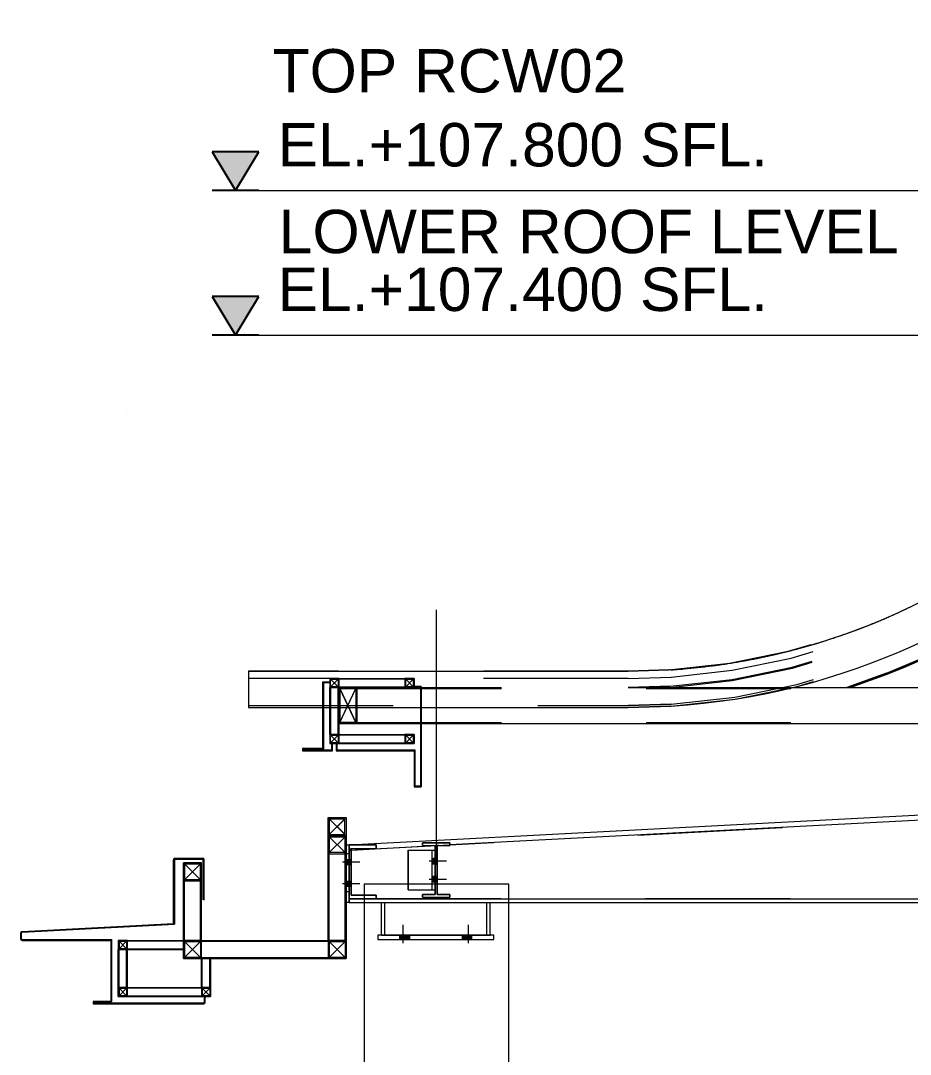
# Model space of a CAD drawing. Header units: millimetres. Extents: x 652937 to 1670132, y 1473552 to 2851037.
# Drawn here: x 663579.24 to 663581.699, y 1524558.998 to 1524561.858 of the extents above; entities that cross this region are included whole.
import ezdxf
from ezdxf.enums import TextEntityAlignment as Align

# ---------------------------------------------------------------- set-up
doc = ezdxf.new("R2010")
doc.units = ezdxf.units.MM
for name, pattern in [('Grid Line', [22.225, 12.7, -3.175, 3.175, -3.175]), ('XKITLINE00', [0]), ('XKITLINE02', [4, 2, -2])]:
    doc.linetypes.add(name, pattern=pattern)
for name, color, linetype, lineweight in [('A-230-M_FLOOR', 2, 'Continuous', 25), ('Bolt', 7, 'Continuous', 0), ('Part', 2, 'Continuous', 0), ('S-230-A-FLOOR', 2, 'Continuous', 9), ('Vertical Circulation', 7, 'Continuous', 9), ('Z-030-M_GRID', 1, 'Continuous', 9), ('Z-230-A_LEVEL', 1, 'Continuous', 9)]:
    doc.layers.add(name, color=color, linetype=linetype, lineweight=lineweight)
doc.layers.add('CVA044__', color=2, linetype='Continuous')
doc.layers.add('DIM', color=1, linetype='Continuous')
doc.styles.add('ANGSANA', font='angsana.shx', dxfattribs={"width": 0.9})
doc.styles.add('Arial', font='arial.ttf')

# ---------------------------------------------------------------- blocks, each defined once
blk = doc.blocks.new('LEV-SEC')
blk.add_hatch(color=1).paths.add_polyline_path([(-1.622, 2.668), (0, 0), (1.622, 2.668)])
at = {"color": 1}
for p, q in [((-1.622, 2.668), (0, 0)), ((1.622, 2.668), (-1.622, 2.668)), ((0, 0), (1.622, 2.668)), ((1.622, 0), (-1.622, 0))]:
    blk.add_line(p, q, dxfattribs=at)
at = {"color": 2, "style": 'ANGSANA'}
blk.add_attdef('ELEVATION', text='', height=2.4, dxfattribs=at).set_placement((2.913, 2.209), align=Align.BOTTOM_LEFT)
blk = doc.blocks.new('*A20251517')
at = {"layer": 'Part', "linetype": 'XKITLINE02', "lineweight": 0}
for p, q in [((652.534204, 26.818121), (647.284207, 26.818121)), ((647.284207, 26.818121), (647.284207, 26.718121)), ((653.122833, 26.837389), (653.111288, 26.837011)), ((652.534204, 26.718121), (647.284207, 26.718121)), ((652.534204, 26.718121), (653.129373, 26.737603))]:
    blk.add_line(p, q, dxfattribs=at)
at = {"layer": 'Part', "linetype": 'XKITLINE00', "lineweight": 0}
blk.add_line((653.111288, 26.837011), (652.534204, 26.818121), dxfattribs=at)
at = {"layer": 'Part', "linetype": 'XKITLINE02', "lineweight": 0}
for radius, start, end in [(9.099993, 273.749874, 356.249995), (8.999993, 292.061602, 293.748154), (8.999993, 288.384133, 290.047513), (8.999993, 284.706912, 286.335439), (8.999993, 281.029904, 282.60213), (8.999993, 277.35308, 278.822102), (8.999993, 273.749874, 274.901874)]:
    blk.add_arc((652.534225, 35.818114), radius, start, end, dxfattribs=at)
at = {"layer": 'Part', "linetype": 'XKITLINE00', "lineweight": 0}
for start, end in [(293.748154, 295.739362), (290.047513, 292.061602), (286.335439, 288.384133), (282.60213, 284.706912), (274.901874, 277.35308), (278.822102, 281.029904)]:
    blk.add_arc((652.534225, 35.818114), 8.999993, start, end, dxfattribs=at)
blk = doc.blocks.new('*A20261518')
at = {"layer": 'Part', "linetype": 'XKITLINE00', "lineweight": 0}
for p, q in [((647.284203, 26.818121), (652.534208, 26.818121)), ((647.284203, 26.818121), (647.284203, 26.318121)), ((653.099323, 26.83588), (652.534208, 26.818121)), ((647.284203, 26.318121), (652.534208, 26.318121)), ((652.534208, 26.318121), (653.130718, 26.336867))]:
    blk.add_line(p, q, dxfattribs=at)
at = {"layer": 'Part', "linetype": 'XKITLINE02', "lineweight": 0}
for p, q in [((647.284207, 26.818121), (647.284207, 26.318121)), ((652.534208, 26.818121), (652.534213, 26.818121)), ((652.534209, 26.818121), (653.099323, 26.83588)), ((653.099327, 26.83588), (652.534213, 26.818121)), ((652.534213, 26.818121), (653.099327, 26.83588)), ((647.284203, 26.343121), (652.534213, 26.343121)), ((652.534208, 26.318121), (652.534213, 26.318121)), ((653.129148, 26.361818), (652.534209, 26.343121)), ((652.534213, 26.343121), (653.129153, 26.361818)), ((653.130723, 26.336867), (652.534213, 26.318121))]:
    blk.add_line(p, q, dxfattribs=at)
at = {"layer": 'Part', "linetype": 'XKITLINE00', "lineweight": 0}
for radius in [9.000005, 9.500005]:
    blk.add_arc((652.534208, 35.818126), radius, 273.599995, 356.399881, dxfattribs=at)
at = {"layer": 'Part', "linetype": 'XKITLINE02', "lineweight": 0}
for centre, radius in [((652.534209, 35.818126), 9.000005), ((652.534213, 35.818126), 9.000005), ((652.534213, 35.818126), 9.000005), ((652.534209, 35.818126), 9.475005), ((652.534213, 35.818126), 9.475005), ((652.534213, 35.818126), 9.500005)]:
    blk.add_arc(centre, radius, 273.599995, 356.399881, dxfattribs=at)
blk = doc.blocks.new('*A20671558')
at = {"layer": 'Part', "linetype": 'XKITLINE02', "lineweight": 0}
for p, q in [((648.676025, 24.343026), (662.776018, 25.081973)), ((648.676026, 23.668126), (648.676025, 24.343026)), ((662.776018, 23.668126), (648.676025, 23.668126))]:
    blk.add_line(p, q, dxfattribs=at)
blk = doc.blocks.new('*A20681559')
at = {"layer": 'Part', "linetype": 'XKITLINE00', "lineweight": 0}
for p, q in [((648.676022, 23.618126), (648.676022, 23.668126)), ((648.676029, 23.618126), (648.676022, 23.618126)), ((648.676022, 23.618126), (662.776022, 23.618126)), ((649.050994, 23.668126), (662.776022, 23.668126))]:
    blk.add_line(p, q, dxfattribs=at)
at = {"layer": 'Part', "linetype": 'XKITLINE02', "lineweight": 0}
for p, q in [((648.676022, 23.668126), (649.050994, 23.668126)), ((648.676029, 23.668126), (648.676029, 23.618126))]:
    blk.add_line(p, q, dxfattribs=at)
blk = doc.blocks.new('*A20691560')
at = {"layer": 'Part', "linetype": 'XKITLINE00', "lineweight": 0}
for p, q in [((648.676022, 24.418126), (662.776022, 25.157076)), ((662.776022, 25.081973), (650.068044, 24.415976)), ((648.705994, 24.344594), (649.868044, 24.405495)), ((649.91826, 24.408126), (649.893044, 24.406805))]:
    blk.add_line(p, q, dxfattribs=at)
at = {"layer": 'Part', "linetype": 'XKITLINE02', "lineweight": 0}
for p, q in [((648.679948, 24.343229), (648.676022, 24.418126)), ((648.676029, 24.418126), (648.679954, 24.343229)), ((648.679948, 24.343229), (648.705994, 24.344594)), ((648.679954, 24.343229), (648.679948, 24.343229)), ((649.868044, 24.405495), (649.893044, 24.406805)), ((649.91826, 24.408126), (650.068044, 24.415976)), ((649.918267, 24.408126), (649.91826, 24.408126))]:
    blk.add_line(p, q, dxfattribs=at)
blk = doc.blocks.new('*A20701561')
at = {"layer": 'Part', "linetype": 'XKITLINE02', "lineweight": 0}
for p, q in [((648.784211, 26.593119), (648.784212, 26.593119)), ((648.784211, 26.593119), (648.784211, 26.318121)), ((648.784211, 26.593119), (654.7918, 26.593119)), ((648.784211, 26.577119), (648.784212, 26.577119)), ((648.784211, 26.577119), (662.259222, 26.577119)), ((648.784212, 26.593119), (648.784212, 26.093119)), ((648.784212, 26.109119), (648.784211, 26.109119)), ((648.784211, 26.109119), (662.259222, 26.109119))]:
    blk.add_line(p, q, dxfattribs=at)
at = {"layer": 'Part', "linetype": 'XKITLINE00', "lineweight": 0}
for p, q in [((654.7918, 26.593119), (662.259221, 26.593119)), ((648.784211, 26.318121), (648.784211, 26.093119)), ((648.784212, 26.093119), (648.784211, 26.093119)), ((648.784211, 26.093119), (662.259222, 26.093119))]:
    blk.add_line(p, q, dxfattribs=at)
blk = doc.blocks.new('*A20721563')
at = {"layer": 'Part', "linetype": 'XKITLINE02', "lineweight": 0}
for p, q in [((661.759201, 35.818117), (661.740998, 35.238875)), ((661.741, 35.238875), (661.759203, 35.818117)), ((661.759201, 35.818117), (661.759201, 33.560473)), ((661.759203, 35.818117), (661.759201, 35.818117)), ((661.759203, 35.818117), (661.759203, 32.746197)), ((661.756967, 35.23787), (661.759202, 35.308989)), ((661.759203, 35.308989), (661.756968, 35.23787)), ((661.759202, 35.308989), (661.759203, 35.308989)), ((661.759202, 32.793407), (661.561402, 32.243997)), ((661.561403, 32.243997), (661.759203, 32.793407)), ((661.759203, 32.793407), (661.759202, 32.793407)), ((661.759203, 32.746197), (661.576279, 32.238107)), ((656.108324, 26.790919), (655.558913, 26.593119)), ((655.558914, 26.593119), (656.108325, 26.790919)), ((656.114215, 26.776043), (655.606125, 26.593119)), ((653.113446, 26.611323), (652.534203, 26.593119)), ((652.534205, 26.593119), (653.113447, 26.611323)), ((652.534203, 26.593119), (654.791801, 26.593119)), ((653.043326, 26.593119), (653.11445, 26.595354)), ((653.043328, 26.593119), (653.043326, 26.593119)), ((653.114452, 26.595354), (653.043328, 26.593119))]:
    blk.add_line(p, q, dxfattribs=at)
at = {"layer": 'Part', "linetype": 'XKITLINE00', "lineweight": 0}
for p, q in [((661.759201, 33.560473), (661.759201, 32.746197)), ((661.576278, 32.238107), (661.759201, 32.746197)), ((661.759201, 32.746197), (661.759203, 32.746197)), ((655.606124, 26.593119), (656.114214, 26.776043)), ((654.791801, 26.593119), (655.606124, 26.593119)), ((655.606124, 26.593119), (655.606125, 26.593119))]:
    blk.add_line(p, q, dxfattribs=at)
at = {"layer": 'Part', "linetype": 'XKITLINE02', "lineweight": 0}
for centre, radius, start, end in [((652.534203, 35.818118), 9.224998, 273.600001, 356.399999), ((652.534205, 35.818118), 9.224998, 273.600001, 356.399999), ((652.534203, 35.818118), 9.240998, 273.600001, 356.399999), ((652.534205, 35.818118), 9.240998, 273.600001, 356.399999), ((652.534203, 35.818118), 9.708998, 291.600001, 338.399999), ((652.534205, 35.818118), 9.708998, 291.600001, 338.399999), ((652.534205, 35.818118), 9.724998, 291.600001, 338.399999)]:
    blk.add_arc(centre, radius, start, end, dxfattribs=at)
at = {"layer": 'Part', "linetype": 'XKITLINE00', "lineweight": 0}
blk.add_arc((652.534203, 35.818118), 9.724998, 291.600001, 338.399999, dxfattribs=at)
blk = doc.blocks.new('*A21151606')
at = {"layer": 'Part', "linetype": 'XKITLINE00', "lineweight": 0}
for p, q in [((646.636028, 22.443115), (646.636028, 22.843115)), ((646.636028, 22.843115), (646.761028, 22.843115)), ((646.761029, 22.843115), (646.761028, 22.843115)), ((646.761028, 22.843115), (646.761028, 22.443115)), ((646.761028, 22.443115), (646.636028, 22.443115)), ((646.761029, 22.443115), (646.761028, 22.443115))]:
    blk.add_line(p, q, dxfattribs=at)
at = {"layer": 'Part', "linetype": 'XKITLINE02', "lineweight": 0}
for p, q in [((646.636029, 22.443115), (646.636029, 22.843115)), ((646.646028, 22.443115), (646.646028, 22.843115)), ((646.646029, 22.443115), (646.646029, 22.843115)), ((646.751028, 22.443115), (646.751028, 22.843115)), ((646.751029, 22.843115), (646.751029, 22.443115)), ((646.761029, 22.443115), (646.761029, 22.843115))]:
    blk.add_line(p, q, dxfattribs=at)
blk = doc.blocks.new('*A21161607')
at = {"layer": 'Part', "linetype": 'XKITLINE00', "lineweight": 0}
for p, q in [((645.611029, 22.968115), (645.486028, 22.968115)), ((645.486028, 22.968115), (645.486028, 22.443115)), ((645.611028, 22.443115), (645.611028, 22.968115)), ((645.486028, 22.443115), (645.611029, 22.443115))]:
    blk.add_line(p, q, dxfattribs=at)
at = {"layer": 'Part', "linetype": 'XKITLINE02', "lineweight": 0}
for p, q in [((645.486029, 22.443115), (645.486029, 22.968115)), ((645.496028, 22.443115), (645.496028, 22.968115)), ((645.496029, 22.443115), (645.496029, 22.968115)), ((645.601028, 22.968115), (645.601028, 22.443115)), ((645.601029, 22.443115), (645.601029, 22.968115)), ((645.611029, 22.443115), (645.611029, 22.968115))]:
    blk.add_line(p, q, dxfattribs=at)
blk = doc.blocks.new('*A21171608')
at = {"layer": 'Part', "linetype": 'XKITLINE00', "lineweight": 0}
for p, q in [((645.486028, 23.093115), (646.386028, 23.093115)), ((645.486028, 23.093115), (645.486028, 22.968115)), ((646.386029, 23.093115), (646.386028, 23.093115)), ((646.386028, 23.093115), (646.386028, 22.968115)), ((645.486028, 22.968115), (646.386028, 22.968115)), ((646.386028, 22.968115), (646.386029, 22.968115))]:
    blk.add_line(p, q, dxfattribs=at)
at = {"layer": 'Part', "linetype": 'XKITLINE02', "lineweight": 0}
for p, q in [((646.386029, 23.083115), (645.486028, 23.083115)), ((645.486029, 23.093115), (645.486029, 22.968115)), ((646.386028, 23.093115), (646.386029, 23.093115)), ((646.386029, 23.083115), (646.386028, 23.083115)), ((646.386029, 22.968115), (646.386029, 23.093115)), ((645.486028, 22.978115), (646.386029, 22.978115)), ((646.386028, 22.978115), (646.386029, 22.978115)), ((646.386028, 22.968115), (646.386029, 22.968115))]:
    blk.add_line(p, q, dxfattribs=at)
blk = doc.blocks.new('*A21181609')
at = {"layer": 'Part', "linetype": 'XKITLINE00', "lineweight": 0}
for p, q in [((645.486028, 22.318115), (645.486028, 22.443115)), ((645.486028, 22.443115), (645.486029, 22.443115)), ((645.486028, 22.443115), (646.761029, 22.443115)), ((645.486029, 22.318115), (645.486028, 22.318115)), ((645.486028, 22.318115), (646.761029, 22.318115)), ((646.761028, 22.443115), (646.761028, 22.318115))]:
    blk.add_line(p, q, dxfattribs=at)
at = {"layer": 'Part', "linetype": 'XKITLINE02', "lineweight": 0}
for p, q in [((645.486028, 22.433115), (645.486029, 22.433115)), ((646.761029, 22.433115), (645.486028, 22.433115)), ((645.486029, 22.328115), (645.486028, 22.328115)), ((645.486028, 22.328115), (646.761029, 22.328115)), ((645.486029, 22.443115), (645.486029, 22.318115)), ((646.761029, 22.443115), (646.761029, 22.318115))]:
    blk.add_line(p, q, dxfattribs=at)
blk = doc.blocks.new('*A21191610')
at = {"layer": 'Part', "linetype": 'XKITLINE00', "lineweight": 0}
for p, q in [((646.63603, 24.168115), (646.386028, 24.168115)), ((646.386028, 24.168115), (646.386028, 23.093115)), ((646.636028, 23.093115), (646.636028, 24.168115)), ((646.386028, 23.093115), (646.63603, 23.093115))]:
    blk.add_line(p, q, dxfattribs=at)
at = {"layer": 'Part', "linetype": 'XKITLINE02', "lineweight": 0}
for p, q in [((646.38603, 23.093115), (646.38603, 24.168115)), ((646.402028, 23.093115), (646.402028, 24.168115)), ((646.402029, 23.093115), (646.402029, 24.168115)), ((646.620028, 24.168115), (646.620028, 23.093115)), ((646.620029, 23.093115), (646.620029, 24.168115)), ((646.63603, 23.093115), (646.63603, 24.168115))]:
    blk.add_line(p, q, dxfattribs=at)
blk = doc.blocks.new('*A21201611')
at = {"layer": 'Part', "linetype": 'XKITLINE02', "lineweight": 0}
for p, q in [((645.611034, 22.443115), (645.486029, 22.443115)), ((645.486029, 22.443115), (645.486029, 22.318115)), ((645.486029, 22.318115), (645.611029, 22.318115)), ((645.601029, 22.328115), (645.496029, 22.433115)), ((645.496029, 22.328115), (645.601029, 22.433115)), ((645.496034, 22.433115), (645.496029, 22.433115)), ((645.496029, 22.433115), (645.496029, 22.328115)), ((645.496029, 22.433115), (645.601029, 22.433115)), ((645.496034, 22.328115), (645.496029, 22.328115)), ((645.601029, 22.328115), (645.496029, 22.328115)), ((645.496034, 22.328115), (645.601034, 22.433115)), ((645.496034, 22.433115), (645.601034, 22.328115)), ((645.601034, 22.433115), (645.601029, 22.433115)), ((645.601029, 22.433115), (645.601029, 22.328115)), ((645.601034, 22.328115), (645.601029, 22.328115)), ((645.611029, 22.318115), (645.611029, 22.443115)), ((645.611034, 22.318115), (645.611029, 22.318115))]:
    blk.add_line(p, q, dxfattribs=at)
blk = doc.blocks.new('*A21211612')
at = {"layer": 'Part', "linetype": 'XKITLINE02', "lineweight": 0}
for p, q in [((646.761034, 22.443115), (646.636029, 22.443115)), ((646.636029, 22.443115), (646.636029, 22.318115)), ((646.636029, 22.318115), (646.761029, 22.318115)), ((646.751029, 22.328115), (646.646029, 22.433115)), ((646.646029, 22.328115), (646.751029, 22.433115)), ((646.646034, 22.433115), (646.646029, 22.433115)), ((646.646029, 22.433115), (646.646029, 22.328115)), ((646.646029, 22.433115), (646.751029, 22.433115)), ((646.646034, 22.328115), (646.646029, 22.328115)), ((646.751029, 22.328115), (646.646029, 22.328115)), ((646.646034, 22.328115), (646.751034, 22.433115)), ((646.646034, 22.433115), (646.751034, 22.328115)), ((646.751034, 22.433115), (646.751029, 22.433115)), ((646.751029, 22.433115), (646.751029, 22.328115)), ((646.751034, 22.328115), (646.751029, 22.328115)), ((646.761029, 22.318115), (646.761029, 22.443115)), ((646.761034, 22.318115), (646.761029, 22.318115))]:
    blk.add_line(p, q, dxfattribs=at)
blk = doc.blocks.new('*A21221613')
at = {"layer": 'Part', "linetype": 'XKITLINE02', "lineweight": 0}
for p, q in [((646.636034, 24.168115), (646.38603, 24.168115)), ((646.38603, 24.168115), (646.38603, 23.918115)), ((646.63603, 23.918115), (646.63603, 24.168115)), ((646.62003, 23.934115), (646.40203, 24.152115)), ((646.40203, 23.934115), (646.62003, 24.152115)), ((646.402034, 24.152115), (646.40203, 24.152115)), ((646.40203, 24.152115), (646.40203, 23.934115)), ((646.40203, 24.152115), (646.62003, 24.152115)), ((646.402034, 23.934115), (646.620034, 24.152115)), ((646.402034, 24.152115), (646.620034, 23.934115)), ((646.620034, 24.152115), (646.62003, 24.152115)), ((646.62003, 24.152115), (646.62003, 23.934115)), ((646.38603, 23.918115), (646.63603, 23.918115)), ((646.402034, 23.934115), (646.40203, 23.934115)), ((646.62003, 23.934115), (646.40203, 23.934115)), ((646.620034, 23.934115), (646.62003, 23.934115)), ((646.636034, 23.918115), (646.63603, 23.918115))]:
    blk.add_line(p, q, dxfattribs=at)
blk = doc.blocks.new('*A21231614')
at = {"layer": 'Part', "linetype": 'XKITLINE02', "lineweight": 0}
for p, q in [((646.636034, 23.093115), (646.38603, 23.093115)), ((646.38603, 23.093115), (646.38603, 22.843115)), ((646.62003, 22.859115), (646.40203, 23.077115)), ((646.40203, 22.859115), (646.62003, 23.077115)), ((646.402034, 23.077115), (646.40203, 23.077115)), ((646.40203, 23.077115), (646.40203, 22.859115)), ((646.40203, 23.077115), (646.62003, 23.077115)), ((646.402034, 22.859115), (646.620034, 23.077115)), ((646.402034, 23.077115), (646.620034, 22.859115)), ((646.620034, 23.077115), (646.62003, 23.077115)), ((646.62003, 23.077115), (646.62003, 22.859115)), ((646.63603, 22.843115), (646.63603, 23.093115)), ((646.38603, 22.843115), (646.63603, 22.843115)), ((646.402034, 22.859115), (646.40203, 22.859115)), ((646.62003, 22.859115), (646.40203, 22.859115)), ((646.620034, 22.859115), (646.62003, 22.859115)), ((646.636034, 22.843115), (646.63603, 22.843115))]:
    blk.add_line(p, q, dxfattribs=at)
blk = doc.blocks.new('*A21241615')
at = {"layer": 'Part', "linetype": 'XKITLINE02', "lineweight": 0}
for p, q in [((645.611034, 23.093115), (645.486029, 23.093115)), ((645.486029, 23.093115), (645.486029, 22.968115)), ((645.601029, 22.978115), (645.496029, 23.083115)), ((645.496029, 22.978115), (645.601029, 23.083115)), ((645.496034, 23.083115), (645.496029, 23.083115)), ((645.496029, 23.083115), (645.496029, 22.978115)), ((645.496029, 23.083115), (645.601029, 23.083115)), ((645.496034, 22.978115), (645.601034, 23.083115)), ((645.496034, 23.083115), (645.601034, 22.978115)), ((645.601034, 23.083115), (645.601029, 23.083115)), ((645.601029, 23.083115), (645.601029, 22.978115)), ((645.611029, 22.968115), (645.611029, 23.093115)), ((645.486029, 22.968115), (645.611029, 22.968115)), ((645.496034, 22.978115), (645.496029, 22.978115)), ((645.601029, 22.978115), (645.496029, 22.978115)), ((645.601034, 22.978115), (645.601029, 22.978115)), ((645.611034, 22.968115), (645.611029, 22.968115))]:
    blk.add_line(p, q, dxfattribs=at)
blk = doc.blocks.new('*A21251616')
at = {"layer": 'Part', "linetype": 'XKITLINE02', "lineweight": 0}
for p, q in [((648.409219, 26.668119), (648.309211, 26.668119)), ((648.309211, 26.668119), (648.309211, 26.318121)), ((648.409211, 26.655619), (648.321711, 26.655619)), ((648.321711, 26.655619), (648.321711, 26.318121)), ((648.409211, 26.668119), (648.409211, 26.655619)), ((648.409211, 26.655619), (648.409219, 26.655619))]:
    blk.add_line(p, q, dxfattribs=at)
at = {"layer": 'Part', "linetype": 'XKITLINE00', "lineweight": 0}
for p, q in [((648.309211, 26.318121), (648.309211, 25.748121)), ((648.321711, 26.318121), (648.321711, 25.735621)), ((648.309219, 25.748121), (648.031711, 25.748121)), ((648.031711, 25.748121), (648.031711, 25.718121)), ((648.434211, 25.818119), (648.446719, 25.818119)), ((648.434211, 25.818119), (648.434211, 25.730621)), ((648.446711, 25.718121), (648.446711, 25.818119)), ((648.031711, 25.718121), (648.446719, 25.718121)), ((648.321711, 25.735621), (648.044211, 25.735621)), ((648.044211, 25.735621), (648.044211, 25.730621)), ((648.044211, 25.730621), (648.044219, 25.730621)), ((648.044211, 25.730621), (648.434219, 25.730621)), ((648.321711, 25.735621), (648.321719, 25.735621))]:
    blk.add_line(p, q, dxfattribs=at)
blk = doc.blocks.new('*A21261617')
at = {"layer": 'Part', "linetype": 'XKITLINE02', "lineweight": 0}
for p, q in [((649.674219, 26.608119), (649.574211, 26.608119)), ((649.574211, 26.608119), (649.574211, 26.595619)), ((649.674211, 26.608119), (649.674211, 26.318121)), ((649.661711, 26.595619), (649.574211, 26.595619)), ((649.661711, 26.595619), (649.661711, 26.318121)), ((649.661719, 26.595619), (649.661711, 26.595619))]:
    blk.add_line(p, q, dxfattribs=at)
at = {"layer": 'Part', "linetype": 'XKITLINE00', "lineweight": 0}
for p, q in [((649.661711, 26.318121), (649.661711, 25.230621)), ((649.674211, 26.318121), (649.674211, 25.218121)), ((648.496711, 25.818119), (648.496711, 25.718121)), ((648.496711, 25.818119), (648.509219, 25.818119)), ((648.509211, 25.818119), (648.509211, 25.730621)), ((648.496711, 25.718121), (649.574219, 25.718121)), ((648.509211, 25.730621), (648.509219, 25.730621)), ((648.509211, 25.730621), (649.586719, 25.730621)), ((649.574211, 25.718121), (649.574211, 25.218121)), ((649.586711, 25.730621), (649.586711, 25.230621)), ((649.574211, 25.218121), (649.674219, 25.218121)), ((649.586711, 25.230621), (649.586719, 25.230621)), ((649.586711, 25.230621), (649.661719, 25.230621))]:
    blk.add_line(p, q, dxfattribs=at)
blk = doc.blocks.new('*A21271618')
at = {"layer": 'Part', "linetype": 'XKITLINE02', "lineweight": 0}
for p, q in [((648.409219, 26.718119), (648.409211, 26.718119)), ((648.534219, 26.718119), (648.409211, 26.718119)), ((648.409211, 26.718119), (648.409211, 26.593119)), ((648.524211, 26.603119), (648.419211, 26.708119)), ((648.419211, 26.603119), (648.524211, 26.708119)), ((648.419219, 26.708119), (648.419211, 26.708119)), ((648.419211, 26.603119), (648.419211, 26.708119)), ((648.419211, 26.708119), (648.524211, 26.708119)), ((648.419219, 26.603119), (648.419211, 26.603119)), ((648.524211, 26.603119), (648.419211, 26.603119)), ((648.419219, 26.603119), (648.524219, 26.708119)), ((648.419219, 26.708119), (648.524219, 26.603119)), ((648.524219, 26.708119), (648.524211, 26.708119)), ((648.524211, 26.708119), (648.524211, 26.603119)), ((648.524219, 26.603119), (648.524211, 26.603119)), ((648.534211, 26.718119), (648.534211, 26.593119)), ((648.409211, 26.593119), (648.534219, 26.593119))]:
    blk.add_line(p, q, dxfattribs=at)
blk = doc.blocks.new('*A21281619')
at = {"layer": 'Part', "linetype": 'XKITLINE02', "lineweight": 0}
for p, q in [((648.534219, 26.593119), (648.534211, 26.593119)), ((648.784219, 26.593119), (648.534211, 26.593119)), ((648.534211, 26.593119), (648.534211, 26.318121)), ((648.550211, 26.577119), (648.670855, 26.318121)), ((648.550219, 26.577119), (648.550211, 26.577119)), ((648.550211, 26.577119), (648.550211, 26.318121)), ((648.550211, 26.577119), (648.768211, 26.577119)), ((648.550219, 26.109119), (648.768219, 26.577119)), ((648.768219, 26.109119), (648.550219, 26.577119)), ((648.647566, 26.318121), (648.768211, 26.577119)), ((648.768219, 26.577119), (648.768211, 26.577119)), ((648.768211, 26.577119), (648.768211, 26.318121)), ((648.784211, 26.593119), (648.784211, 26.318121))]:
    blk.add_line(p, q, dxfattribs=at)
at = {"layer": 'Part', "linetype": 'XKITLINE00', "lineweight": 0}
for p, q in [((648.534211, 26.318121), (648.534211, 26.093119)), ((648.550211, 26.109119), (648.647566, 26.318121)), ((648.550211, 26.318121), (648.550211, 26.109119)), ((648.670855, 26.318121), (648.768211, 26.109119)), ((648.768211, 26.318121), (648.768211, 26.109119)), ((648.784211, 26.318121), (648.784211, 26.093119)), ((648.534211, 26.093119), (648.784219, 26.093119)), ((648.550219, 26.109119), (648.550211, 26.109119)), ((648.768211, 26.109119), (648.550211, 26.109119)), ((648.768219, 26.109119), (648.768211, 26.109119))]:
    blk.add_line(p, q, dxfattribs=at)
blk = doc.blocks.new('*A21291620')
at = {"layer": 'Part', "linetype": 'XKITLINE00', "lineweight": 0}
for p, q in [((648.675994, 23.668126), (648.675994, 24.418126)), ((648.676022, 24.418126), (648.675994, 24.418126)), ((648.675994, 24.418126), (649.050994, 24.418126)), ((648.705994, 24.368126), (648.706022, 24.368126)), ((648.705994, 23.718126), (648.705994, 24.368126)), ((648.705994, 24.368126), (649.050994, 24.368126)), ((649.050994, 24.418126), (649.051022, 24.418126)), ((649.050994, 24.368126), (649.050994, 24.418126)), ((649.050994, 24.368126), (649.051022, 24.368126)), ((649.050994, 23.668126), (648.675994, 23.668126)), ((648.706022, 23.718126), (648.705994, 23.718126)), ((648.705994, 23.718126), (649.050994, 23.718126)), ((649.050994, 23.718126), (649.051022, 23.718126)), ((649.050994, 23.668126), (649.050994, 23.718126)), ((649.051022, 23.668126), (649.050994, 23.668126))]:
    blk.add_line(p, q, dxfattribs=at)
at = {"layer": 'Part', "linetype": 'XKITLINE02', "lineweight": 0}
for p, q in [((648.676022, 24.418126), (648.676022, 23.668126)), ((648.706022, 24.368126), (648.706022, 23.718126)), ((649.051022, 24.418126), (649.051022, 24.368126)), ((649.051022, 23.668126), (649.050994, 23.668126)), ((649.051022, 23.718126), (649.051022, 23.668126))]:
    blk.add_line(p, q, dxfattribs=at)
blk = doc.blocks.new('*A21301621')
at = {"layer": 'Part', "linetype": 'XKITLINE00', "lineweight": 0}
for p, q in [((649.693044, 24.443126), (649.693044, 24.408126)), ((649.693075, 24.443126), (649.693044, 24.443126)), ((649.693044, 24.443126), (650.068044, 24.443126)), ((649.693044, 24.408126), (649.693075, 24.408126)), ((649.693044, 24.408126), (649.868044, 24.408126)), ((649.868044, 24.408126), (649.868075, 24.408126)), ((649.868044, 24.408126), (649.868044, 23.728126)), ((649.893044, 24.408126), (649.893075, 24.408126)), ((649.893044, 23.728126), (649.893044, 24.408126)), ((649.893044, 24.408126), (650.068044, 24.408126)), ((650.068044, 24.443126), (650.068075, 24.443126)), ((650.068044, 24.408126), (650.068044, 24.443126)), ((650.068044, 24.408126), (650.068075, 24.408126)), ((649.693075, 23.728126), (649.693044, 23.728126)), ((649.693044, 23.728126), (649.868044, 23.728126)), ((649.693044, 23.728126), (649.693044, 23.693126)), ((649.693044, 23.693126), (649.693075, 23.693126)), ((649.693044, 23.693126), (650.068044, 23.693126)), ((649.868044, 23.728126), (649.868075, 23.728126)), ((649.893075, 23.728126), (649.893044, 23.728126)), ((649.893044, 23.728126), (650.068044, 23.728126)), ((650.068044, 23.728126), (650.068075, 23.728126)), ((650.068044, 23.693126), (650.068044, 23.728126)), ((650.068044, 23.693126), (650.068075, 23.693126))]:
    blk.add_line(p, q, dxfattribs=at)
at = {"layer": 'Part', "linetype": 'XKITLINE02', "lineweight": 0}
for p, q in [((649.693075, 24.408126), (649.693075, 24.443126)), ((649.868075, 23.728126), (649.868075, 24.408126)), ((649.893075, 24.408126), (649.893075, 23.728126)), ((650.068075, 24.443126), (650.068075, 24.408126)), ((649.693075, 23.693126), (649.693075, 23.728126)), ((650.068075, 23.728126), (650.068075, 23.693126))]:
    blk.add_line(p, q, dxfattribs=at)
blk = doc.blocks.new('*A21311622')
at = {"layer": 'Part', "linetype": 'XKITLINE00', "lineweight": 0}
for p, q in [((648.409219, 25.943119), (648.409211, 25.943119)), ((648.534219, 25.943119), (648.409211, 25.943119)), ((648.409211, 25.943119), (648.409211, 25.818119)), ((648.524211, 25.828119), (648.419211, 25.933119)), ((648.419211, 25.828119), (648.524211, 25.933119)), ((648.419219, 25.933119), (648.419211, 25.933119)), ((648.419211, 25.828119), (648.419211, 25.933119)), ((648.419211, 25.933119), (648.524211, 25.933119)), ((648.524219, 25.933119), (648.524211, 25.933119)), ((648.524211, 25.933119), (648.524211, 25.828119)), ((648.534211, 25.943119), (648.534211, 25.818119)), ((648.409211, 25.818119), (648.534219, 25.818119)), ((648.419219, 25.828119), (648.419211, 25.828119)), ((648.524211, 25.828119), (648.419211, 25.828119)), ((648.524219, 25.828119), (648.524211, 25.828119))]:
    blk.add_line(p, q, dxfattribs=at)
at = {"layer": 'Part', "linetype": 'XKITLINE02', "lineweight": 0}
for p, q in [((648.419219, 25.828119), (648.524219, 25.933119)), ((648.419219, 25.933119), (648.524219, 25.828119))]:
    blk.add_line(p, q, dxfattribs=at)
blk = doc.blocks.new('*A21321623')
at = {"layer": 'Part', "linetype": 'XKITLINE00', "lineweight": 0}
for p, q in [((649.449219, 25.943119), (649.449211, 25.943119)), ((649.574219, 25.943119), (649.449211, 25.943119)), ((649.449211, 25.943119), (649.449211, 25.818119)), ((649.564211, 25.828119), (649.459211, 25.933119)), ((649.459211, 25.828119), (649.564211, 25.933119)), ((649.459219, 25.933119), (649.459211, 25.933119)), ((649.459211, 25.828119), (649.459211, 25.933119)), ((649.459211, 25.933119), (649.564211, 25.933119)), ((649.564219, 25.933119), (649.564211, 25.933119)), ((649.564211, 25.933119), (649.564211, 25.828119)), ((649.574211, 25.943119), (649.574211, 25.818119)), ((649.449211, 25.818119), (649.574219, 25.818119)), ((649.459219, 25.828119), (649.459211, 25.828119)), ((649.564211, 25.828119), (649.459211, 25.828119)), ((649.564219, 25.828119), (649.564211, 25.828119))]:
    blk.add_line(p, q, dxfattribs=at)
at = {"layer": 'Part', "linetype": 'XKITLINE02', "lineweight": 0}
for p, q in [((649.459219, 25.828119), (649.564219, 25.933119)), ((649.459219, 25.933119), (649.564219, 25.828119))]:
    blk.add_line(p, q, dxfattribs=at)
blk = doc.blocks.new('*A21331624')
at = {"layer": 'Part', "linetype": 'XKITLINE02', "lineweight": 0}
for p, q in [((649.449219, 26.718119), (649.449211, 26.718119)), ((649.574219, 26.718119), (649.449211, 26.718119)), ((649.449211, 26.718119), (649.449211, 26.593119)), ((649.564211, 26.603119), (649.459211, 26.708119)), ((649.459211, 26.603119), (649.564211, 26.708119)), ((649.459219, 26.708119), (649.459211, 26.708119)), ((649.459211, 26.603119), (649.459211, 26.708119)), ((649.459211, 26.708119), (649.564211, 26.708119)), ((649.459219, 26.603119), (649.459211, 26.603119)), ((649.564211, 26.603119), (649.459211, 26.603119)), ((649.459219, 26.603119), (649.564219, 26.708119)), ((649.459219, 26.708119), (649.564219, 26.603119)), ((649.564219, 26.708119), (649.564211, 26.708119)), ((649.564211, 26.708119), (649.564211, 26.603119)), ((649.564219, 26.603119), (649.564211, 26.603119)), ((649.574211, 26.718119), (649.574211, 26.593119)), ((649.449211, 26.593119), (649.574219, 26.593119))]:
    blk.add_line(p, q, dxfattribs=at)
blk = doc.blocks.new('*A21341625')
at = {"layer": 'Part', "linetype": 'XKITLINE00', "lineweight": 0}
for p, q in [((646.386028, 22.843115), (646.386028, 23.093115)), ((646.386028, 23.093115), (646.38603, 23.093115)), ((646.386028, 23.093115), (648.63603, 23.093115)), ((648.636028, 23.093115), (648.636028, 22.843115)), ((646.38603, 22.843115), (646.386028, 22.843115)), ((646.386028, 22.843115), (648.63603, 22.843115))]:
    blk.add_line(p, q, dxfattribs=at)
at = {"layer": 'Part', "linetype": 'XKITLINE02', "lineweight": 0}
for p, q in [((646.386028, 23.077115), (646.386029, 23.077115)), ((648.636029, 23.077115), (646.386028, 23.077115)), ((646.38603, 23.093115), (646.38603, 22.843115)), ((648.63603, 23.093115), (648.63603, 22.843115)), ((646.386029, 22.859115), (646.386028, 22.859115)), ((646.386028, 22.859115), (648.636029, 22.859115))]:
    blk.add_line(p, q, dxfattribs=at)
blk = doc.blocks.new('*A21351626')
at = {"layer": 'Part', "linetype": 'XKITLINE00', "lineweight": 0}
for p, q in [((648.386028, 24.543115), (648.386028, 23.093115)), ((648.636028, 24.543115), (648.636028, 24.418126)), ((648.636028, 23.618126), (648.636028, 23.093115)), ((648.386028, 23.093115), (648.63603, 23.093115))]:
    blk.add_line(p, q, dxfattribs=at)
at = {"layer": 'Part', "linetype": 'XKITLINE02', "lineweight": 0}
for p, q in [((648.63603, 24.543115), (648.386028, 24.543115)), ((648.38603, 23.093115), (648.38603, 24.543115)), ((648.402028, 23.093115), (648.402028, 24.543115)), ((648.402029, 23.093115), (648.402029, 24.543115)), ((648.620028, 24.543115), (648.620028, 23.093115)), ((648.620029, 23.093115), (648.620029, 24.543115)), ((648.63603, 23.093115), (648.63603, 24.543115)), ((648.636028, 24.418126), (648.636028, 23.618126))]:
    blk.add_line(p, q, dxfattribs=at)
blk = doc.blocks.new('*A21361627')
at = {"layer": 'Bolt', "linetype": 'XKITLINE02', "lineweight": 0}
for p, q in [((648.58643, 24.180575), (648.82603, 24.180575)), ((648.62603, 24.215575), (648.67603, 24.215575)), ((648.67603, 24.215575), (648.70603, 24.215575)), ((648.62603, 24.145575), (648.67603, 24.145575)), ((648.67603, 24.145575), (648.70603, 24.145575)), ((648.62603, 23.915575), (648.67603, 23.915575)), ((648.67603, 23.915575), (648.70603, 23.915575)), ((648.58643, 23.880575), (648.82603, 23.880575)), ((648.62603, 23.845575), (648.67603, 23.845575)), ((648.67603, 23.845575), (648.70603, 23.845575))]:
    blk.add_line(p, q, dxfattribs=at)
blk = doc.blocks.new('*A21371628')
at = {"layer": 'Bolt'}
for points in [[(649.823, 24.231), (649.868, 24.231), (649.868, 24.156), (649.823, 24.156)], [(649.868, 24.231), (649.893, 24.231), (649.893, 24.156), (649.868, 24.156)], [(649.823, 23.981), (649.868, 23.981), (649.868, 23.906), (649.823, 23.906)], [(649.868, 23.981), (649.893, 23.981), (649.893, 23.906), (649.868, 23.906)]]:
    blk.add_hatch(color=256, dxfattribs=at).paths.add_polyline_path(points, flags=17)
at = {"layer": 'Bolt', "linetype": 'XKITLINE00', "lineweight": 0}
for p, q in [((649.783, 24.193), (650.023, 24.193)), ((649.823, 24.231), (649.868, 24.231)), ((649.868, 24.231), (649.893, 24.231)), ((649.823, 24.156), (649.868, 24.156)), ((649.868, 24.156), (649.893, 24.156)), ((649.783, 23.943), (650.023, 23.943)), ((649.823, 23.981), (649.868, 23.981)), ((649.823, 23.906), (649.868, 23.906)), ((649.868, 23.981), (649.893, 23.981)), ((649.868, 23.906), (649.893, 23.906))]:
    blk.add_line(p, q, dxfattribs=at)
blk = doc.blocks.new('*A21381629')
at = {"layer": 'Bolt'}
for points in [[(648.626, 24.216), (648.676, 24.216), (648.676, 24.146), (648.626, 24.146)], [(648.676, 24.216), (648.706, 24.216), (648.706, 24.146), (648.676, 24.146)], [(648.626, 23.916), (648.676, 23.916), (648.676, 23.846), (648.626, 23.846)], [(648.676, 23.916), (648.706, 23.916), (648.706, 23.846), (648.676, 23.846)]]:
    blk.add_hatch(color=256, dxfattribs=at).paths.add_polyline_path(points, flags=17)
at = {"layer": 'Bolt', "linetype": 'XKITLINE00', "lineweight": 0}
for p, q in [((648.586, 24.181), (648.826, 24.181)), ((648.626, 24.216), (648.676, 24.216)), ((648.676, 24.216), (648.706, 24.216)), ((648.626, 24.146), (648.676, 24.146)), ((648.676, 24.146), (648.706, 24.146)), ((648.626, 23.916), (648.676, 23.916)), ((648.676, 23.916), (648.706, 23.916)), ((648.586, 23.881), (648.826, 23.881)), ((648.626, 23.846), (648.676, 23.846)), ((648.676, 23.846), (648.706, 23.846))]:
    blk.add_line(p, q, dxfattribs=at)
blk = doc.blocks.new('*A21391630')
at = {"layer": 'Part', "linetype": 'XKITLINE00', "lineweight": 0}
for p, q in [((648.626022, 24.418126), (648.676022, 24.418126)), ((648.626022, 24.418126), (648.626022, 24.293023)), ((648.67602, 24.293023), (648.62602, 24.293023)), ((648.62602, 23.768126), (648.62602, 24.293023)), ((648.67602, 23.768126), (648.62602, 23.768126)), ((648.626022, 23.618126), (648.626022, 23.768126)), ((648.676022, 23.618126), (648.626022, 23.618126)), ((648.676022, 23.668126), (648.676022, 23.618126)), ((648.676022, 23.618126), (648.676029, 23.618126))]:
    blk.add_line(p, q, dxfattribs=at)
at = {"layer": 'Part', "linetype": 'XKITLINE02', "lineweight": 0}
for p, q in [((648.626029, 24.293023), (648.626029, 24.418126)), ((648.676029, 24.418126), (648.676022, 24.418126)), ((648.676022, 24.418126), (648.676022, 24.293023)), ((648.676022, 24.418126), (648.676029, 24.418126)), ((648.676029, 24.293023), (648.676029, 24.418126)), ((648.626031, 23.768126), (648.626031, 24.293023)), ((648.67602, 24.293023), (648.67602, 23.768126)), ((648.676022, 24.293023), (648.67602, 24.293023)), ((648.67602, 24.293023), (648.676031, 24.293023)), ((648.67602, 24.293023), (648.676029, 24.293023)), ((648.67602, 24.293023), (648.676022, 24.293023)), ((648.676031, 24.293023), (648.676029, 24.293023)), ((648.676031, 23.768126), (648.676031, 24.293023)), ((648.626029, 23.618126), (648.626029, 23.768126)), ((648.67602, 23.768126), (648.676022, 23.768126)), ((648.67602, 23.768126), (648.676022, 23.768126)), ((648.67602, 23.768126), (648.676029, 23.768126)), ((648.67602, 23.768126), (648.676031, 23.768126)), ((648.676022, 23.768126), (648.676022, 23.668126)), ((648.676029, 23.618126), (648.676029, 23.768126)), ((648.676029, 23.768126), (648.676031, 23.768126)), ((648.676022, 23.618126), (648.676029, 23.618126))]:
    blk.add_line(p, q, dxfattribs=at)
blk = doc.blocks.new('*A21401631')
at = {"layer": 'Bolt'}
for points in [[(649.474, 23.168), (649.474, 23.108), (649.379, 23.108), (649.379, 23.168)], [(649.474, 23.168), (649.474, 23.108), (649.379, 23.108), (649.379, 23.168)], [(650.374, 23.168), (650.374, 23.108), (650.279, 23.108), (650.279, 23.168)], [(650.374, 23.168), (650.374, 23.108), (650.279, 23.108), (650.279, 23.168)]]:
    blk.add_hatch(color=256, dxfattribs=at).paths.add_polyline_path(points, flags=17)
at = {"layer": 'Bolt', "linetype": 'XKITLINE00', "lineweight": 0}
for p, q in [((649.379, 23.108), (649.379, 23.168)), ((649.379, 23.108), (649.379, 23.168)), ((649.426, 23.055), (649.426, 23.308)), ((649.426, 23.055), (649.426, 23.308)), ((649.474, 23.108), (649.474, 23.168)), ((649.474, 23.108), (649.474, 23.168)), ((650.279, 23.108), (650.279, 23.168)), ((650.279, 23.108), (650.279, 23.168)), ((650.326, 23.055), (650.326, 23.308)), ((650.326, 23.055), (650.326, 23.308)), ((650.374, 23.108), (650.374, 23.168)), ((650.374, 23.108), (650.374, 23.168))]:
    blk.add_line(p, q, dxfattribs=at)
blk = doc.blocks.new('*A21411632')
at = {"layer": 'Bolt'}
for points in [[(649.441, 23.108), (649.441, 23.168), (649.511, 23.168), (649.511, 23.108)], [(649.441, 23.108), (649.441, 23.168), (649.511, 23.168), (649.511, 23.108)], [(650.241, 23.108), (650.241, 23.168), (650.311, 23.168), (650.311, 23.108)], [(650.241, 23.108), (650.241, 23.168), (650.311, 23.168), (650.311, 23.108)]]:
    blk.add_hatch(color=256, dxfattribs=at).paths.add_polyline_path(points, flags=17)
at = {"layer": 'Bolt', "linetype": 'XKITLINE00', "lineweight": 0}
for p, q in [((649.441, 23.168), (649.441, 23.108)), ((649.441, 23.168), (649.441, 23.108)), ((649.476, 23.168), (649.476, 23.108)), ((649.476, 23.168), (649.476, 23.108)), ((649.511, 23.168), (649.511, 23.108)), ((649.511, 23.168), (649.511, 23.108)), ((650.241, 23.168), (650.241, 23.108)), ((650.241, 23.168), (650.241, 23.108)), ((650.276, 23.168), (650.276, 23.108)), ((650.276, 23.168), (650.276, 23.108)), ((650.311, 23.168), (650.311, 23.108)), ((650.311, 23.168), (650.311, 23.108))]:
    blk.add_line(p, q, dxfattribs=at)
blk = doc.blocks.new('*A21421633')
at = {"layer": 'Part', "linetype": 'XKITLINE00', "lineweight": 0}
for p, q in [((649.493075, 24.343126), (649.868073, 24.343126)), ((649.493075, 23.793126), (649.493075, 24.343126)), ((649.823073, 23.793126), (649.823073, 24.343126)), ((649.493075, 23.793126), (649.868073, 23.793126))]:
    blk.add_line(p, q, dxfattribs=at)
at = {"layer": 'Part', "linetype": 'XKITLINE02', "lineweight": 0}
for p, q in [((649.493075, 24.343126), (649.493075, 23.793126)), ((649.823075, 23.793126), (649.823075, 24.343126)), ((649.868073, 24.343126), (649.868075, 24.343126)), ((649.868075, 24.343126), (649.868073, 24.343126)), ((649.868073, 24.343126), (649.868073, 23.793126)), ((649.868075, 23.793126), (649.868075, 24.343126)), ((649.868073, 23.793126), (649.868075, 23.793126)), ((649.868073, 23.793126), (649.868075, 23.793126))]:
    blk.add_line(p, q, dxfattribs=at)
blk = doc.blocks.new('*A21431634')
at = {"layer": 'Part', "linetype": 'XKITLINE02', "lineweight": 0}
for p, q in [((649.493076, 23.793126), (649.493076, 24.343126)), ((649.493076, 24.343126), (649.868078, 24.343126)), ((649.493076, 23.793126), (649.493076, 24.343126)), ((649.823076, 23.793126), (649.823076, 24.343126)), ((649.823078, 23.793126), (649.823078, 24.343126)), ((649.868076, 23.793126), (649.868076, 24.343126)), ((649.868078, 24.343126), (649.868078, 23.793126)), ((649.493076, 23.793126), (649.868078, 23.793126))]:
    blk.add_line(p, q, dxfattribs=at)
blk = doc.blocks.new('*A21441635')
at = {"layer": 'Part', "linetype": 'XKITLINE00', "lineweight": 0}
for p, q in [((649.125587, 23.168115), (649.125587, 23.617965)), ((649.125592, 23.617965), (649.125587, 23.617965)), ((649.125587, 23.617965), (650.625587, 23.617965)), ((649.170587, 23.168115), (649.170587, 23.617965)), ((650.580587, 23.168115), (650.580587, 23.617965)), ((650.625587, 23.617965), (650.625592, 23.617965)), ((650.625587, 23.168115), (650.625587, 23.617965))]:
    blk.add_line(p, q, dxfattribs=at)
at = {"layer": 'Part', "linetype": 'XKITLINE02', "lineweight": 0}
for p, q in [((649.125592, 23.167965), (649.125592, 23.617965)), ((649.17059, 23.167965), (649.17059, 23.617965)), ((649.17059, 23.167965), (649.17059, 23.617965)), ((649.170592, 23.167965), (649.170592, 23.617965)), ((650.58059, 23.167965), (650.58059, 23.617965)), ((650.58059, 23.167965), (650.58059, 23.617965)), ((650.580592, 23.167965), (650.580592, 23.617965)), ((650.625592, 23.167965), (650.625592, 23.617965)), ((649.125587, 23.167965), (649.125587, 23.168115)), ((649.125592, 23.167965), (649.125587, 23.167965)), ((649.125587, 23.167965), (650.625592, 23.167965)), ((649.170587, 23.167965), (649.170587, 23.168115)), ((650.580587, 23.167965), (650.580587, 23.168115)), ((650.625587, 23.167965), (650.625587, 23.168115))]:
    blk.add_line(p, q, dxfattribs=at)
blk = doc.blocks.new('*A21451636')
at = {"layer": 'Part', "linetype": 'XKITLINE00', "lineweight": 0}
for p, q in [((650.676046, 23.168115), (649.07604, 23.168115)), ((649.07604, 23.168115), (649.07604, 23.108115)), ((650.67604, 23.108115), (650.67604, 23.168115)), ((649.07604, 23.108115), (650.676046, 23.108115))]:
    blk.add_line(p, q, dxfattribs=at)
at = {"layer": 'Part', "linetype": 'XKITLINE02', "lineweight": 0}
for p, q in [((649.076046, 23.168115), (649.076046, 23.108115)), ((650.676046, 23.108115), (650.676046, 23.168115))]:
    blk.add_line(p, q, dxfattribs=at)
blk = doc.blocks.new('*A21461637')
at = {"layer": 'Part', "linetype": 'XKITLINE02', "lineweight": 0}
for p, q in [((648.409212, 26.593119), (648.409211, 26.593119)), ((648.409211, 26.593119), (648.534212, 26.593119)), ((648.409211, 26.593119), (648.409211, 26.318121)), ((648.409212, 25.943119), (648.409212, 26.593119)), ((648.419211, 26.593119), (648.419211, 25.943119)), ((648.419212, 25.943119), (648.419212, 26.593119)), ((648.524211, 25.943119), (648.524211, 26.593119)), ((648.524212, 25.943119), (648.524212, 26.593119)), ((648.534211, 26.593119), (648.534211, 26.318121)), ((648.534212, 25.943119), (648.534212, 26.593119))]:
    blk.add_line(p, q, dxfattribs=at)
at = {"layer": 'Part', "linetype": 'XKITLINE00', "lineweight": 0}
for p, q in [((648.409211, 26.318121), (648.409211, 25.943119)), ((648.534211, 26.318121), (648.534211, 25.943119)), ((648.409211, 25.943119), (648.409212, 25.943119)), ((648.409211, 25.943119), (648.534212, 25.943119))]:
    blk.add_line(p, q, dxfattribs=at)
blk = doc.blocks.new('*A21471638')
at = {"layer": 'Part', "linetype": 'XKITLINE00', "lineweight": 0}
for p, q in [((648.534211, 25.818119), (648.534211, 25.943119)), ((648.534211, 25.943119), (648.534212, 25.943119)), ((648.534211, 25.943119), (649.449212, 25.943119)), ((649.449211, 25.943119), (649.449211, 25.818119)), ((648.534212, 25.818119), (648.534211, 25.818119)), ((648.534211, 25.818119), (649.449212, 25.818119))]:
    blk.add_line(p, q, dxfattribs=at)
at = {"layer": 'Part', "linetype": 'XKITLINE02', "lineweight": 0}
for p, q in [((648.534211, 25.933119), (648.534212, 25.933119)), ((649.449212, 25.933119), (648.534211, 25.933119)), ((648.534212, 25.943119), (648.534212, 25.818119)), ((649.449212, 25.943119), (649.449212, 25.818119)), ((648.534212, 25.828119), (648.534211, 25.828119)), ((648.534211, 25.828119), (649.449212, 25.828119))]:
    blk.add_line(p, q, dxfattribs=at)
blk = doc.blocks.new('*A21481639')
at = {"layer": 'Part', "linetype": 'XKITLINE02', "lineweight": 0}
for p, q in [((648.534211, 26.593119), (648.534211, 26.718119)), ((648.534211, 26.718119), (648.534212, 26.718119)), ((648.534211, 26.718119), (649.449212, 26.718119)), ((648.534211, 26.708119), (648.534212, 26.708119)), ((649.449212, 26.708119), (648.534211, 26.708119)), ((648.534212, 26.603119), (648.534211, 26.603119)), ((648.534211, 26.603119), (649.449212, 26.603119)), ((648.534212, 26.718119), (648.534212, 26.593119)), ((649.449211, 26.718119), (649.449211, 26.593119)), ((649.449212, 26.718119), (649.449212, 26.593119)), ((648.534212, 26.593119), (648.534211, 26.593119)), ((648.534211, 26.593119), (649.449212, 26.593119))]:
    blk.add_line(p, q, dxfattribs=at)
blk = doc.blocks.new('*A21491640')
at = {"layer": 'Part', "linetype": 'XKITLINE00', "lineweight": 0}
for p, q in [((648.385992, 24.543115), (648.385992, 24.793115)), ((648.385992, 24.793115), (648.386034, 24.793115)), ((648.385992, 24.793115), (648.636034, 24.793115)), ((648.401992, 24.777115), (648.619992, 24.559115)), ((648.401992, 24.559115), (648.619992, 24.777115)), ((648.401992, 24.777115), (648.401992, 24.559115)), ((648.401992, 24.777115), (648.619992, 24.777115)), ((648.619992, 24.559115), (648.619992, 24.777115)), ((648.619992, 24.777115), (648.620034, 24.777115)), ((648.635992, 24.793115), (648.635992, 24.543115)), ((648.635992, 24.543115), (648.385992, 24.543115)), ((648.401992, 24.559115), (648.402034, 24.559115)), ((648.401992, 24.559115), (648.620034, 24.559115)), ((648.635992, 24.543115), (648.636034, 24.543115))]:
    blk.add_line(p, q, dxfattribs=at)
at = {"layer": 'Part', "linetype": 'XKITLINE02', "lineweight": 0}
for p, q in [((648.402034, 24.559115), (648.620034, 24.777115)), ((648.402034, 24.777115), (648.620034, 24.559115))]:
    blk.add_line(p, q, dxfattribs=at)
blk = doc.blocks.new('*A21501641')
at = {"layer": 'Part', "linetype": 'XKITLINE00', "lineweight": 0}
for p, q in [((646.251207, 24.220615), (646.248528, 24.210615)), ((646.248528, 23.329485), (646.248528, 24.210615)), ((646.258528, 24.227935), (646.251207, 24.220615)), ((646.268528, 24.230615), (646.258528, 24.227935)), ((646.261028, 24.210615), (646.262033, 24.214365)), ((646.261028, 24.210615), (646.261028, 23.317626)), ((646.262033, 24.214365), (646.264778, 24.21711)), ((646.264778, 24.21711), (646.268528, 24.218115)), ((646.268528, 24.230615), (646.653528, 24.230615)), ((646.268528, 24.218115), (646.653528, 24.218115)), ((646.663528, 24.227935), (646.653528, 24.230615)), ((646.653528, 24.218115), (646.657278, 24.21711)), ((646.657278, 24.21711), (646.660023, 24.214365)), ((646.660023, 24.214365), (646.661028, 24.210615)), ((646.661028, 23.655615), (646.661028, 24.210615)), ((646.670848, 24.220615), (646.663528, 24.227935)), ((646.673528, 24.210615), (646.670848, 24.220615)), ((646.673528, 23.655615), (646.673528, 24.210615)), ((646.673528, 23.655615), (646.661028, 23.655615)), ((646.673534, 23.655615), (646.673528, 23.655615)), ((644.154975, 23.219114), (646.248534, 23.329485)), ((644.155633, 23.206631), (646.261028, 23.317626)), ((646.261028, 23.317626), (646.261034, 23.317626)), ((644.141518, 23.212906), (644.136028, 23.199141)), ((644.136028, 23.113115), (644.136028, 23.199141)), ((644.154975, 23.219114), (644.141518, 23.212906)), ((644.148528, 23.199141), (644.150587, 23.204303)), ((644.148528, 23.113115), (644.148528, 23.199141)), ((644.150587, 23.204303), (644.155633, 23.206631)), ((644.136028, 23.113115), (644.138707, 23.103115)), ((644.138707, 23.103115), (644.146028, 23.095794)), ((644.146028, 23.095794), (644.156028, 23.093115)), ((644.149533, 23.109365), (644.148528, 23.113115)), ((644.152278, 23.10662), (644.149533, 23.109365)), ((644.156028, 23.105615), (644.152278, 23.10662)), ((644.156028, 23.105615), (645.398534, 23.105615)), ((644.156028, 23.093115), (645.386034, 23.093115)), ((645.386028, 22.268115), (645.386028, 23.093115)), ((645.398528, 22.268115), (645.398528, 23.105615)), ((646.673528, 22.318115), (646.686034, 22.318115)), ((646.673528, 22.318115), (646.673528, 22.238115)), ((646.686028, 22.238115), (646.686028, 22.318115)), ((645.366028, 22.248115), (645.136028, 22.248115)), ((645.136028, 22.248115), (645.136028, 22.218115)), ((645.136028, 22.218115), (646.666028, 22.218115)), ((645.366028, 22.235615), (645.148528, 22.235615)), ((645.148528, 22.235615), (645.148528, 22.230615)), ((645.148528, 22.230615), (645.148534, 22.230615)), ((645.148528, 22.230615), (646.666028, 22.230615)), ((645.376028, 22.250794), (645.366028, 22.248115)), ((645.366028, 22.235615), (645.382278, 22.239969)), ((645.383348, 22.258115), (645.376028, 22.250794)), ((645.382278, 22.239969), (645.394174, 22.251865)), ((645.386028, 22.268115), (645.383348, 22.258115)), ((645.394174, 22.251865), (645.398528, 22.268115)), ((646.669778, 22.23162), (646.666028, 22.230615)), ((646.666028, 22.218115), (646.676028, 22.220794)), ((646.672523, 22.234365), (646.669778, 22.23162)), ((646.673528, 22.238115), (646.672523, 22.234365)), ((646.676028, 22.220794), (646.683348, 22.228115)), ((646.683348, 22.228115), (646.686028, 22.238115))]:
    blk.add_line(p, q, dxfattribs=at)
blk = doc.blocks.new('*A21511642')
at = {"layer": 'Part', "linetype": 'XKITLINE02', "lineweight": 0}
for p, q in [((648.636034, 23.093115), (648.38603, 23.093115)), ((648.38603, 23.093115), (648.38603, 22.843115)), ((648.62003, 22.859115), (648.40203, 23.077115)), ((648.40203, 22.859115), (648.62003, 23.077115)), ((648.402034, 23.077115), (648.40203, 23.077115)), ((648.40203, 23.077115), (648.40203, 22.859115)), ((648.40203, 23.077115), (648.62003, 23.077115)), ((648.402034, 22.859115), (648.620034, 23.077115)), ((648.402034, 23.077115), (648.620034, 22.859115)), ((648.620034, 23.077115), (648.62003, 23.077115)), ((648.62003, 23.077115), (648.62003, 22.859115)), ((648.63603, 22.843115), (648.63603, 23.093115)), ((648.38603, 22.843115), (648.63603, 22.843115)), ((648.402034, 22.859115), (648.40203, 22.859115)), ((648.62003, 22.859115), (648.40203, 22.859115)), ((648.620034, 22.859115), (648.62003, 22.859115)), ((648.636034, 22.843115), (648.63603, 22.843115))]:
    blk.add_line(p, q, dxfattribs=at)
blk = doc.blocks.new('*A21521643')
at = {"layer": 'Part', "linetype": 'XKITLINE02', "lineweight": 0}
for p, q in [((648.636034, 24.543115), (648.38603, 24.543115)), ((648.38603, 24.543115), (648.38603, 24.293115)), ((648.62003, 24.309115), (648.40203, 24.527115)), ((648.40203, 24.309115), (648.62003, 24.527115)), ((648.402034, 24.527115), (648.40203, 24.527115)), ((648.40203, 24.527115), (648.40203, 24.309115)), ((648.40203, 24.527115), (648.62003, 24.527115)), ((648.402034, 24.309115), (648.620034, 24.527115)), ((648.402034, 24.527115), (648.620034, 24.309115)), ((648.620034, 24.527115), (648.62003, 24.527115)), ((648.62003, 24.527115), (648.62003, 24.309115)), ((648.63603, 24.293115), (648.63603, 24.543115)), ((648.38603, 24.293115), (648.63603, 24.293115)), ((648.402034, 24.309115), (648.40203, 24.309115)), ((648.62003, 24.309115), (648.40203, 24.309115)), ((648.620034, 24.309115), (648.62003, 24.309115)), ((648.636034, 24.293115), (648.63603, 24.293115))]:
    blk.add_line(p, q, dxfattribs=at)
blk = doc.blocks.new('*A21531644')
at = {"layer": 'Part', "linetype": 'XKITLINE02', "lineweight": 0}
for p, q in [((650.068086, 24.443126), (649.693076, 24.443126)), ((649.693076, 24.443126), (649.693076, 24.408126)), ((649.693076, 24.408126), (649.868086, 24.408126)), ((649.868076, 24.408126), (649.868076, 23.728126)), ((649.893076, 23.728126), (649.893076, 24.408126)), ((649.893076, 24.408126), (650.068086, 24.408126)), ((650.068076, 24.443126), (650.068076, 24.408126)), ((649.868086, 23.728126), (649.693076, 23.728126)), ((649.693076, 23.728126), (649.693076, 23.693126)), ((649.693076, 23.693126), (650.068086, 23.693126)), ((650.068086, 23.728126), (649.893076, 23.728126)), ((650.068076, 23.693126), (650.068076, 23.728126))]:
    blk.add_line(p, q, dxfattribs=at)
blk = doc.blocks.new('*A21541645')
at = {"layer": 'Part', "linetype": 'XKITLINE02', "lineweight": 0}
for p, q in [((649.051036, 24.418126), (648.676029, 24.418126)), ((648.676029, 24.418126), (648.676029, 23.668126)), ((648.706029, 23.718126), (648.706029, 24.368126)), ((648.706029, 24.368126), (649.051036, 24.368126)), ((649.051029, 24.368126), (649.051029, 24.418126)), ((648.676029, 23.668126), (649.051036, 23.668126)), ((649.051036, 23.718126), (648.706029, 23.718126)), ((649.051029, 23.668126), (649.051029, 23.718126))]:
    blk.add_line(p, q, dxfattribs=at)
blk = doc.blocks.new('15')
at = {"lineweight": 0, "xscale": 0.2, "yscale": 0.2, "zscale": 0.2}
for name in ['*A20251517', '*A20261518', '*A20721563', '*A21251616', '*A21271618', '*A21481639', '*A21331624', '*A21461637', '*A21261617', '*A21281619', '*A20701561', '*A21311622', '*A21471638', '*A21321623', '*A20691560', '*A20671558', '*A21491640', '*A21351626', '*A21521643', '*A21391630', '*A21291620', '*A21541645', '*A21421633', '*A21431634', '*A21301621', '*A21531644', '*A21501641', '*A21361627', '*A21381629', '*A21371628', '*A21191610', '*A21221613', '*A20681559', '*A21441635', '*A21401631', '*A21171608', '*A21241615', '*A21231614', '*A21341625', '*A21511642', '*A21451636', '*A21411632', '*A21161607', '*A21151606', '*A21181609', '*A21201611', '*A21211612']:
    blk.add_blockref(name, (663450.4123, 1524494.2626), dxfattribs=at)

msp = doc.modelspace()

# ---------------------------------------------------------------- linework, layer by layer
at = {"layer": 'A-230-M_FLOOR', "color": 4, "lineweight": 9}
msp.add_lwpolyline([(663580.5892, 1524556.0381), (663580.5892, 1524559.4691), (663580.1892, 1524559.4691), (663580.1892, 1524556.0381)], dxfattribs=at)
at = {"layer": 'Z-030-M_GRID', "color": 250, "linetype": 'Grid Line', "ltscale": 0.2}
msp.add_line((663580.3892, 1524555.077), (663580.3892, 1524560.2284), dxfattribs=at)
at = {"layer": 'Z-230-A_LEVEL', "linetype": 'Grid Line', "ltscale": 0.5}
for p, q in [((663579.8336, 1524561.3881), (663582.9942, 1524561.3881)), ((663579.8336, 1524560.9881), (663582.9942, 1524560.9881))]:
    msp.add_line(p, q, dxfattribs=at)

# ---------------------------------------------------------------- block references
at = {"layer": 'DIM'}
ref = msp.add_blockref('LEV-SEC', (663579.8336, 1524561.3881), dxfattribs=dict(at, xscale=0.04, yscale=0.04, zscale=0.04))
ref.add_attrib('ELEVATION', 'EL.+107.800 SFL.', dxfattribs={"layer": '0', "color": 3, "height": 0.12, "style": 'Arial'}).set_placement((663579.9501, 1524561.4189), align=Align.BOTTOM_LEFT)
ref = msp.add_blockref('LEV-SEC', (663579.8336, 1524560.9881), dxfattribs=dict(at, xscale=0.04, yscale=0.04, zscale=0.04))
ref.add_attrib('ELEVATION', 'EL.+107.400 SFL.', dxfattribs={"layer": '0', "color": 3, "height": 0.12, "style": 'Arial'}).set_placement((663579.9501, 1524561.0189), align=Align.BOTTOM_LEFT)

# ---------------------------------------------------------------- texts
at = {"layer": 'CVA044__', "color": 3, "style": 'Arial'}
for s, p in [('TOP RCW02', (663579.9362, 1524561.6595)), ('LOWER ROOF LEVEL', (663579.9532, 1524561.2148))]:
    msp.add_text(s, height=0.12, dxfattribs=at).set_placement(p)
at = {"layer": 'S-230-A-FLOOR', "color": 5, "insert": (663579.5339, 1524560.7787), "char_height": 0.00035, "attachment_point": 5, "style": 'Arial', "bg_fill": 3, "box_fill_scale": 1.1, "bg_fill_color": 256, "bg_fill_true_color": 13158600, "bg_fill_transparency": 0}
msp.add_mtext('\\A1;IN ABEYANCE', dxfattribs=at)

# ---------------------------------------------------------------- next in the draw order: block references
at = {"layer": 'Vertical Circulation', "color": 4}
msp.add_blockref('15', (0, 60.4319), dxfattribs=at)

doc.saveas('drawing.dxf')
